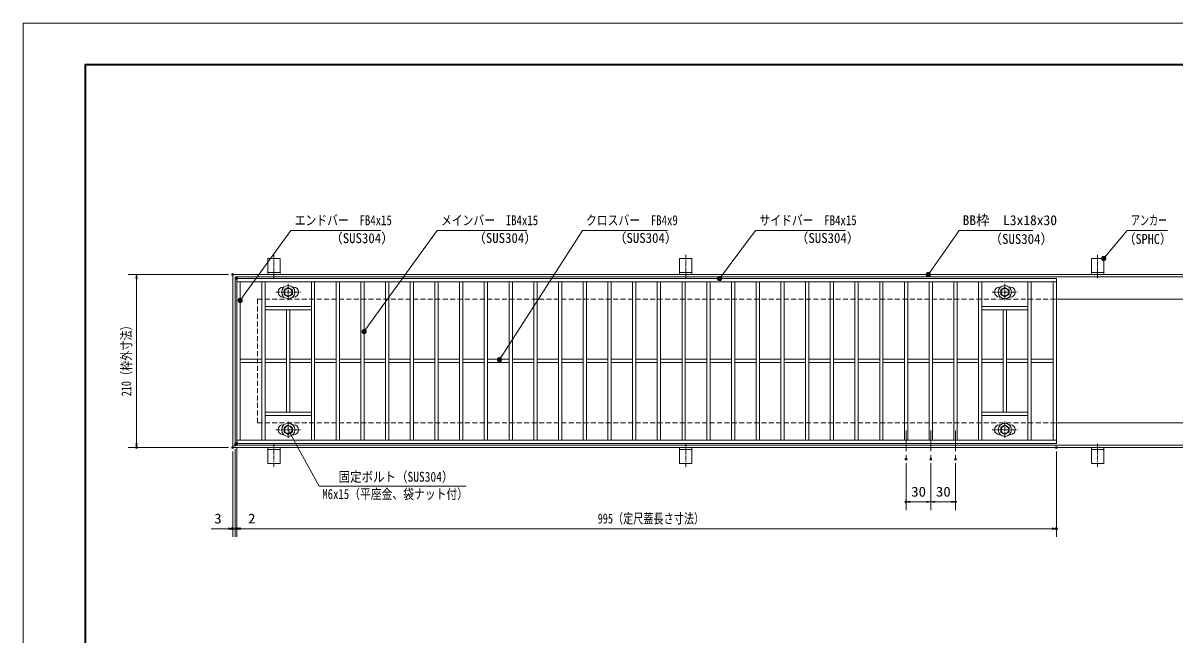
# Model space of a CAD drawing. Units: millimetres, scale not verified. Extents: x -1050 to 1050, y -742 to 742.
# Drawn here: x -1050 to 349, y 0 to 742 of the extents above; entities that cross this region are included whole.
import ezdxf
from ezdxf.enums import TextEntityAlignment as Align

# ---------------------------------------------------------------- set-up
doc = ezdxf.new("R2010")
doc.units = ezdxf.units.MM
doc.header["$LTSCALE"] = 5
doc.header["$PDMODE"] = 32
doc.header["$PDSIZE"] = 2.5
doc.linetypes.add('CHAIN1', pattern=[8, 5, -1, 1, -1])
doc.linetypes.add('DASHED1', pattern=[1.8, 1.2, -0.6])
for name, color, linetype, lineweight in [('0-0_7-図\u3000枠', 4, 'Continuous', 9), ('0-1_寸法注釈', 2, 'Continuous', 9), ('0-2_0', 2, 'Continuous', 9), ('0-3_DEFPOINTS', 134, 'Continuous', 9), ('0-4_枠', 7, 'Continuous', 9), ('0-5_蓋', 5, 'Continuous', 9), ('0-6_中心線', 6, 'CHAIN1', 9), ('0-9_締付部品', 7, 'Continuous', 9), ('0-A_アンカー', 7, 'Continuous', 9), ('0-B_溝開口', 4, 'DASHED1', 9)]:
    doc.layers.add(name, color=color, linetype=linetype, lineweight=lineweight)
doc.styles.add('ＭＳ ゴシック', font='')
doc.styles.get('ＭＳ ゴシック').set_extended_font_data('MS Gothic')

# ---------------------------------------------------------------- blocks, each defined once
blk = doc.blocks.new('_OPEN')
at = {"layer": '0-2_0'}
blk.add_line((0, 0), (-5, 0), dxfattribs=at)
blk.add_lwpolyline([(-5, 0.833), (0, 0), (-5, -0.833)], dxfattribs=at)
blk = doc.blocks.new('A$C5D7C781A')
at = {"layer": '0-A_アンカー', "color": 6, "linetype": 'CHAIN1'}
blk.add_line((37.5, 140.11), (37.5, 0), dxfattribs=at)
at = {"layer": '0-A_アンカー'}
for p, q in [((0, 118.78), (0, 22.26)), ((0, 118.78), (75, 118.78)), ((75, 118.78), (75, 22.26)), ((75, 33.76), (0, 33.76)), ((0, 22.26), (75, 22.26))]:
    blk.add_line(p, q, dxfattribs=at)
blk = doc.blocks.new('A$C1487498E')
at = {"layer": '0-5_蓋'}
for p, q in [((43.73, 79.46), (49.75, 79.46)), ((102.7, 79.46), (108.73, 79.46)), ((43.73, 19.46), (49.79, 19.46)), ((102.67, 19.46), (108.73, 19.46))]:
    blk.add_line(p, q, dxfattribs=at)
for centre, start, end in [((43.73, 49.46), 90, 270), ((108.73, 49.46), 270, 90)]:
    blk.add_arc(centre, 30, start, end, dxfattribs=at)
at = {"layer": '0-6_中心線'}
for p, q in [((76.23, 0), (76.23, 98.93)), ((0, 49.46), (152.46, 49.46))]:
    blk.add_line(p, q, dxfattribs=at)
at = {"layer": '0-9_締付部品'}
for p, q in [((51.23, 63.9), (76.23, 78.33)), ((76.23, 78.33), (101.23, 63.9)), ((51.23, 35.03), (51.23, 63.9)), ((76.23, 20.6), (51.23, 35.03)), ((101.23, 35.03), (76.23, 20.6)), ((101.23, 63.9), (101.23, 35.03))]:
    blk.add_line(p, q, dxfattribs=at)
for centre, radius in [((76.23, 49.48), 40), ((76.23, 49.46), 25), ((76.23, 49.46), 22.96)]:
    blk.add_circle(centre, radius, dxfattribs=at)
blk = doc.blocks.new('_Dot')
at = {"layer": '0-2_0'}
for p, q in [((-2.5, 0), (-5, 0)), ((2.445, 0.5), (-2.445, 0.5)), ((1.997, 1.5), (-1.997, 1.5)), ((2.289, -0.995), (-2.289, -0.995)), ((1.499, -1.995), (-1.499, -1.995))]:
    blk.add_line(p, q, dxfattribs=at)
for points in [[(2.5, 0), (2.48, 0.313), (2.421, 0.622), (2.324, 0.92), (2.191, 1.204), (2.023, 1.469), (1.822, 1.711), (1.594, 1.926), (1.34, 2.111), (1.064, 2.262), (0.773, 2.378), (0.468, 2.456), (0.157, 2.495), (-0.157, 2.495), (-0.468, 2.456), (-0.773, 2.378), (-1.064, 2.262), (-1.34, 2.111), (-1.594, 1.926), (-1.822, 1.711), (-2.023, 1.469), (-2.191, 1.204), (-2.324, 0.92), (-2.421, 0.622), (-2.48, 0.313), (-2.5, 0), (0, 0)], [(-2.5, 0), (-2.48, -0.313), (-2.421, -0.622), (-2.324, -0.92), (-2.191, -1.204), (-2.023, -1.469), (-1.822, -1.711), (-1.594, -1.926), (-1.34, -2.111), (-1.064, -2.262), (-0.773, -2.378), (-0.468, -2.456), (-0.157, -2.495), (0.157, -2.495), (0.468, -2.456), (0.773, -2.378), (1.064, -2.262), (1.34, -2.111), (1.594, -1.926), (1.822, -1.711), (2.023, -1.469), (2.191, -1.204), (2.324, -0.92), (2.421, -0.622), (2.48, -0.313), (2.5, 0), (0, 0)]]:
    blk.add_lwpolyline(points, close=True, dxfattribs=at)

msp = doc.modelspace()

# ---------------------------------------------------------------- linework, layer by layer
at = {"layer": '0-0_7-図\u3000枠'}
for p, q in [((-975, -692.5), (-975, 692.5)), ((-973.75, -691.25), (-973.75, 691.25)), ((-973.75, 691.25), (998.75, 691.25))]:
    msp.add_line(p, q, dxfattribs=at)
msp.add_lwpolyline([(-975, 692.5), (1000, 692.5), (1000, -692.5)], dxfattribs=at)
at = {"layer": '0-1_寸法注釈'}
for p, q in [((-800.45, 437.475), (-922.363, 437.475)), ((-912.363, 432.475), (-912.363, 232.475)), ((-800.45, 227.475), (-922.363, 227.475)), ((-792.45, 225.475), (-792.45, 118.953)), ((-792.45, 225.475), (-792.45, 118.953)), ((-790.45, 227.475), (-790.45, 118.953)), ((-790.45, 227.475), (-790.45, 118.953)), ((-795.45, 222.475), (-795.45, 118.953)), ((204.55, 222.475), (204.55, 118.953)), ((22.05, 208.328), (22.05, 151.522)), ((52.05, 208.328), (52.05, 151.522)), ((52.05, 208.328), (52.05, 151.522)), ((82.05, 208.328), (82.05, 151.522)), ((47.05, 161.522), (27.05, 161.522)), ((57.05, 161.522), (77.05, 161.522)), ((-800.45, 128.953), (-821.563, 128.953)), ((-797.45, 128.953), (-802.45, 128.953)), ((-792.45, 128.953), (-795.45, 128.953)), ((-792.45, 128.953), (-790.45, 128.953)), ((-787.45, 128.953), (-782.45, 128.953)), ((-785.45, 128.953), (199.55, 128.953)), ((-785.45, 128.953), (-764.337, 128.953))]:
    msp.add_line(p, q, dxfattribs=at)
for points in [[(-615.707, 490.949), (-724.931, 490.949), (-785.858, 406.668)], [(-438.147, 490.949), (-547.371, 490.949), (-635.361, 369.006)], [(-267.513, 490.949), (-370.72, 490.949), (-471.135, 334.814)], [(-51.475, 490.949), (-160.699, 490.949), (-203.712, 433.27)], [(175.814, 490.968), (86.447, 490.968), (49.664, 438.288)], [(339.478, 490.968), (290.425, 490.968), (262.702, 457.538)], [(-511.9, 180.436), (-690.531, 180.436), (-727.95, 248.972)]]:
    msp.add_lwpolyline(points, dxfattribs=at)
at = {"layer": '0-3_DEFPOINTS'}
msp.add_lwpolyline([(-1050, -742.5), (-1050, 742.5), (1050, 742.5), (1050, -742.5)], close=True, dxfattribs=at)
for p in [(-795.45, 437.475), (-912.363, 227.475), (-795.45, 227.475), (-795.45, 227.475), (-792.45, 230.475), (-790.45, 232.475), (204.55, 227.475), (22.05, 213.328), (52.05, 213.328), (82.05, 213.328), (22.05, 161.522), (82.05, 161.522), (-795.45, 128.953), (-790.45, 128.953), (204.55, 128.953)]:
    msp.add_point(p, dxfattribs=at)
at = {"layer": '0-4_枠'}
for p, q in [((-795.45, 437.475), (409.55, 437.475)), ((-795.45, 437.475), (-795.45, 227.475)), ((-792.45, 434.475), (407.714, 434.475)), ((-792.45, 434.475), (-792.45, 230.475)), ((204.55, 407.475), (409.55, 407.475)), ((204.55, 257.475), (409.55, 257.475)), ((-795.45, 227.475), (409.55, 227.475)), ((-792.45, 230.475), (411.386, 230.475))]:
    msp.add_line(p, q, dxfattribs=at)
at = {"layer": '0-5_蓋'}
for p, q in [((204.55, 432.475), (-790.45, 432.475)), ((-790.45, 232.475), (-790.45, 432.475)), ((204.55, 428.475), (-790.45, 428.475)), ((-786.45, 236.475), (-786.45, 428.475)), ((-759.95, 428.475), (-759.95, 236.475)), ((-755.95, 428.475), (-755.95, 236.475)), ((-699.95, 428.475), (-699.95, 236.475)), ((-695.95, 428.475), (-695.95, 236.475)), ((-669.95, 428.475), (-669.95, 236.475)), ((-665.95, 428.475), (-665.95, 236.475)), ((-639.95, 428.475), (-639.95, 236.475)), ((-635.95, 428.475), (-635.95, 236.475)), ((-609.95, 428.475), (-609.95, 236.475)), ((-605.95, 428.475), (-605.95, 236.475)), ((-579.95, 428.475), (-579.95, 236.475)), ((-575.95, 428.475), (-575.95, 236.475)), ((-549.95, 428.475), (-549.95, 236.475)), ((-545.95, 428.475), (-545.95, 236.475)), ((-519.95, 428.475), (-519.95, 236.475)), ((-515.95, 428.475), (-515.95, 236.475)), ((-489.95, 428.475), (-489.95, 236.475)), ((-485.95, 428.475), (-485.95, 236.475)), ((-459.95, 428.475), (-459.95, 236.475)), ((-455.95, 428.475), (-455.95, 236.475)), ((-429.95, 428.475), (-429.95, 236.475)), ((-425.95, 428.475), (-425.95, 236.475)), ((-399.95, 428.475), (-399.95, 236.475)), ((-395.95, 428.475), (-395.95, 236.475)), ((-369.95, 428.475), (-369.95, 236.475)), ((-365.95, 428.475), (-365.95, 236.475)), ((-339.95, 428.475), (-339.95, 236.475)), ((-335.95, 428.475), (-335.95, 236.475)), ((-309.95, 428.475), (-309.95, 236.475)), ((-305.95, 428.475), (-305.95, 236.475)), ((-279.95, 428.475), (-279.95, 236.475)), ((-275.95, 428.475), (-275.95, 236.475)), ((-249.95, 428.475), (-249.95, 236.475)), ((-245.95, 428.475), (-245.95, 236.475)), ((-219.95, 428.475), (-219.95, 236.475)), ((-215.95, 428.475), (-215.95, 236.475)), ((-189.95, 428.475), (-189.95, 236.475)), ((-185.95, 428.475), (-185.95, 236.475)), ((-159.95, 428.475), (-159.95, 236.475)), ((-155.95, 428.475), (-155.95, 236.475)), ((-129.95, 428.475), (-129.95, 236.475)), ((-125.95, 428.475), (-125.95, 236.475)), ((-99.95, 428.475), (-99.95, 236.475)), ((-95.95, 428.475), (-95.95, 236.475)), ((-69.95, 428.475), (-69.95, 236.475)), ((-65.95, 428.475), (-65.95, 236.475)), ((-39.95, 428.475), (-39.95, 236.475)), ((-35.95, 428.475), (-35.95, 236.475)), ((-9.95, 428.475), (-9.95, 236.475)), ((-5.95, 428.475), (-5.95, 236.475)), ((20.05, 428.475), (20.05, 236.475)), ((24.05, 428.475), (24.05, 236.475)), ((50.05, 428.475), (50.05, 236.475)), ((54.05, 428.475), (54.05, 236.475)), ((80.05, 428.475), (80.05, 236.475)), ((84.05, 428.475), (84.05, 236.475)), ((110.05, 428.475), (110.05, 236.475)), ((114.05, 428.475), (114.05, 236.475)), ((170.05, 428.475), (170.05, 236.475)), ((174.05, 428.475), (174.05, 236.475)), ((200.55, 236.475), (200.55, 428.475)), ((204.55, 232.475), (204.55, 432.475)), ((-755.95, 398.475), (-699.95, 398.475)), ((-755.95, 394.475), (-699.95, 394.475)), ((-729.95, 394.475), (-729.95, 270.475)), ((-725.95, 394.475), (-725.95, 270.475)), ((114.05, 398.475), (170.05, 398.475)), ((114.05, 394.475), (170.05, 394.475)), ((140.05, 394.475), (140.05, 270.475)), ((144.05, 394.475), (144.05, 270.475)), ((-759.95, 334.475), (-786.45, 334.475)), ((-759.95, 330.475), (-786.45, 330.475)), ((-729.95, 334.475), (-755.95, 334.475)), ((-729.95, 330.475), (-755.95, 330.475)), ((-699.95, 334.475), (-725.95, 334.475)), ((-699.95, 330.475), (-725.95, 330.475)), ((-669.95, 334.475), (-695.95, 334.475)), ((-669.95, 330.475), (-695.95, 330.475)), ((-639.95, 334.475), (-665.95, 334.475)), ((-639.95, 330.475), (-665.95, 330.475)), ((-609.95, 334.475), (-635.95, 334.475)), ((-609.95, 330.475), (-635.95, 330.475)), ((-579.95, 334.475), (-605.95, 334.475)), ((-579.95, 330.475), (-605.95, 330.475)), ((-549.95, 334.475), (-575.95, 334.475)), ((-549.95, 330.475), (-575.95, 330.475)), ((-519.95, 334.475), (-545.95, 334.475)), ((-519.95, 330.475), (-545.95, 330.475)), ((-489.95, 334.475), (-515.95, 334.475)), ((-489.95, 330.475), (-515.95, 330.475)), ((-459.95, 334.475), (-485.95, 334.475)), ((-459.95, 330.475), (-485.95, 330.475)), ((-429.95, 334.475), (-455.95, 334.475)), ((-429.95, 330.475), (-455.95, 330.475)), ((-399.95, 334.475), (-425.95, 334.475)), ((-399.95, 330.475), (-425.95, 330.475)), ((-369.95, 334.475), (-395.95, 334.475)), ((-369.95, 330.475), (-395.95, 330.475)), ((-339.95, 334.475), (-365.95, 334.475)), ((-339.95, 330.475), (-365.95, 330.475)), ((-309.95, 334.475), (-335.95, 334.475)), ((-309.95, 330.475), (-335.95, 330.475)), ((-305.95, 334.475), (-279.95, 334.475)), ((-305.95, 330.475), (-279.95, 330.475)), ((-275.95, 334.475), (-249.95, 334.475)), ((-275.95, 330.475), (-249.95, 330.475)), ((-245.95, 334.475), (-219.95, 334.475)), ((-245.95, 330.475), (-219.95, 330.475)), ((-215.95, 334.475), (-189.95, 334.475)), ((-215.95, 330.475), (-189.95, 330.475)), ((-185.95, 334.475), (-159.95, 334.475)), ((-185.95, 330.475), (-159.95, 330.475)), ((-155.95, 334.475), (-129.95, 334.475)), ((-155.95, 330.475), (-129.95, 330.475)), ((-125.95, 334.475), (-99.95, 334.475)), ((-125.95, 330.475), (-99.95, 330.475)), ((-95.95, 334.475), (-69.95, 334.475)), ((-95.95, 330.475), (-69.95, 330.475)), ((-65.95, 334.475), (-39.95, 334.475)), ((-65.95, 330.475), (-39.95, 330.475)), ((-35.95, 334.475), (-9.95, 334.475)), ((-35.95, 330.475), (-9.95, 330.475)), ((-5.95, 334.475), (20.05, 334.475)), ((-5.95, 330.475), (20.05, 330.475)), ((24.05, 334.475), (50.05, 334.475)), ((24.05, 330.475), (50.05, 330.475)), ((54.05, 334.475), (80.05, 334.475)), ((54.05, 330.475), (80.05, 330.475)), ((84.05, 334.475), (110.05, 334.475)), ((84.05, 330.475), (110.05, 330.475)), ((114.05, 334.475), (140.05, 334.475)), ((114.05, 330.475), (140.05, 330.475)), ((144.05, 334.475), (170.05, 334.475)), ((144.05, 330.475), (170.05, 330.475)), ((174.05, 334.475), (200.55, 334.475)), ((174.05, 330.475), (200.55, 330.475)), ((-755.95, 270.475), (-699.95, 270.475)), ((-755.95, 266.475), (-699.95, 266.475)), ((114.05, 270.475), (170.05, 270.475)), ((114.05, 266.475), (170.05, 266.475)), ((-790.45, 236.475), (204.55, 236.475)), ((-790.45, 232.475), (204.55, 232.475))]:
    msp.add_line(p, q, dxfattribs=at)
at = {"layer": '0-5_蓋', "color": 7}
for p in [(-790.45, 432.475), (-790.45, 232.475)]:
    msp.add_point(p, dxfattribs=at)
at = {"layer": '0-6_中心線'}
for p, q in [((22.05, 247.969), (22.05, 213.328)), ((52.05, 247.969), (52.05, 213.328)), ((82.05, 247.969), (82.05, 213.328))]:
    msp.add_line(p, q, dxfattribs=at)
at = {"layer": '0-B_溝開口'}
for p, q in [((-765.45, 407.475), (204.55, 407.475)), ((-765.45, 407.475), (-765.45, 257.475)), ((-765.45, 257.475), (204.55, 257.475))]:
    msp.add_line(p, q, dxfattribs=at)

# ---------------------------------------------------------------- block references
at = {"layer": '0-1_寸法注釈'}
for name, p, rotation in [('_Dot', (262.05, 456.779), 229.33113), ('_OPEN', (-912.363, 437.475), 90), ('_Dot', (-204.319, 432.475), 232.65375), ('_Dot', (49.081, 437.475), 234.35189), ('_Dot', (-786.45, 405.862), 233.693), ('_Dot', (-635.95, 368.198), 233.87942), ('_Dot', (-471.679, 333.975), 236.9952), ('_OPEN', (-912.363, 227.475), 270), ('_OPEN', (22.05, 161.522), 180), ('_OPEN', (52.05, 161.522), 180), ('_OPEN', (-792.45, 128.953), 180), ('_OPEN', (-790.45, 128.953), 180), ('_OPEN', (-790.45, 128.953), 180)]:
    msp.add_blockref(name, p, dxfattribs=dict(at, rotation=rotation))
for p in [(52.05, 161.522), (82.05, 161.522), (-795.45, 128.953), (-792.45, 128.953), (204.55, 128.953)]:
    msp.add_blockref('_OPEN', p, dxfattribs=at)
at = {"layer": '0-5_蓋', "xscale": 0.2, "yscale": 0.2}
for p in [(-743.196, 406.082), (126.804, 406.082), (-743.196, 239.079), (126.804, 239.079)]:
    msp.add_blockref('A$C1487498E', p, dxfattribs=at)
at = {"layer": '0-A_アンカー', "xscale": 0.2, "yscale": 0.2}
for p in [(-752.95, 433.023), (-252.95, 433.023), (247.05, 433.023)]:
    msp.add_blockref('A$C5D7C781A', p, dxfattribs=at)
at = {"layer": '0-A_アンカー', "xscale": -0.2, "yscale": 0.2, "rotation": 180}
for p in [(-752.95, 231.927), (-252.95, 231.927), (247.05, 231.927)]:
    msp.add_blockref('A$C5D7C781A', p, dxfattribs=at)

# ---------------------------------------------------------------- texts
at = {"layer": '0-1_寸法注釈', "color": 7, "style": 'ＭＳ ゴシック'}
for s, height, width, p in [('エンドバー\u3000FB4x15', 12.02, 0.8, (-720.154, 493.636)), ('メインバー\u3000IB4x15', 12.02, 0.8, (-542.594, 493.636)), ('クロスバー\u3000FB4x9', 12.03, 0.8, (-366.554, 493.636)), ('サイドバー\u3000FB4x15', 12.02, 0.8, (-155.921, 493.636)), ('アンカー', 12.02, 0.65, (295.202, 493.655)), ('（SUS304）', 12.02, 0.95, (-503.663, 472.081)), ('（SUS304）', 12.02, 0.95, (-332.951, 472.081)), ('（SUS304）', 12.02, 0.95, (-112.079, 472.081)), ('（SUS304）', 12.02, 0.95, (-677.407, 471.844)), ('（SUS304）', 12.02, 0.95, (123.056, 470.919)), ('（SPHC）', 12.03, 0.9, (285.929, 470.865)), ('固定ボルト（SUS304）', 12.03, 0.85, (-666.88, 182.308)), ('M6x15（平座金、袋ナット付）', 12.02, 0.8, (-686.701, 161.457)), ('30', 12.02, 1.1, (28.317, 164.209)), ('30', 12.02, 1.1, (58.317, 164.209)), ('3', 12.02, 1.1, (-817.873, 131.64)), ('2', 12.02, 1.1, (-776.76, 131.64)), ('995（定尺蓋長さ寸法）', 12.03, 0.75, (-352.249, 131.64))]:
    msp.add_text(s, height=height, dxfattribs=dict(at, width=width)).set_placement(p, align=Align.BOTTOM_LEFT)
msp.add_text('BB枠\u3000L3x18x30', height=12.03, dxfattribs=at).set_placement((90.7, 493.655), align=Align.BOTTOM_LEFT)
at = {"layer": '0-1_寸法注釈', "color": 7, "style": 'ＭＳ ゴシック', "width": 0.75}
msp.add_text('210（枠外寸法）', height=12.02, rotation=90, dxfattribs=at).set_placement((-915.05, 289.682), align=Align.BOTTOM_LEFT)

doc.saveas('drawing.dxf')
